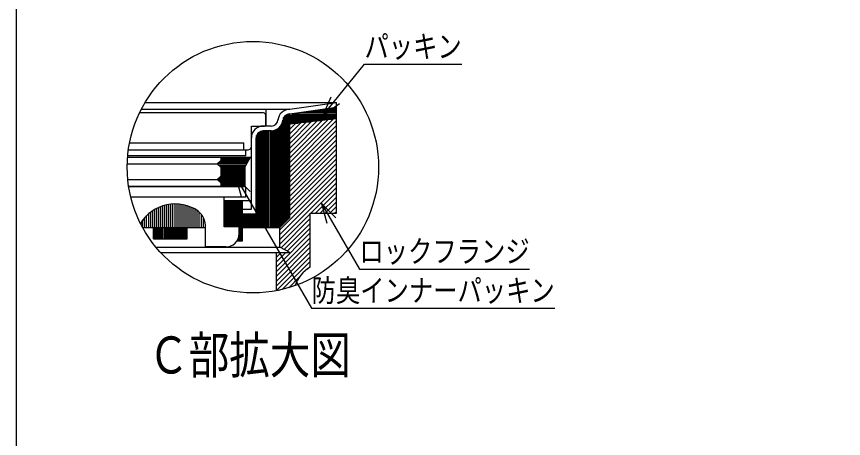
# Model space of a CAD drawing. Units: millimetres, scale not verified. Extents: x -819 to 819, y -558 to 522.
# Drawn here: x -819 to -329.2, y -132.1 to 117.7 of the extents above; entities that cross this region are included whole.
import ezdxf
from ezdxf.enums import TextEntityAlignment as Align

# ---------------------------------------------------------------- set-up
doc = ezdxf.new("R2010")
doc.units = ezdxf.units.MM
doc.header["$LTSCALE"] = 6
for name, color, linetype in [('0-7_枠細線', 5, 'Continuous'), ('0-8_枠中線', 5, 'Continuous'), ('0-A_極細1', 7, 'Continuous'), ('0-D_寸法1', 7, 'Continuous')]:
    doc.layers.add(name, color=color, linetype=linetype)
doc.styles.add('ＭＳ ゴシック', font='')
doc.styles.get('ＭＳ ゴシック').set_extended_font_data('MS Gothic')

msp = doc.modelspace()

# ---------------------------------------------------------------- linework, layer by layer
at = {"layer": '0-8_枠中線'}
msp.add_lwpolyline([(-819, -558), (-819, 522), (819, 522), (819, -558)], close=True, dxfattribs=at)
at = {"layer": '0-A_極細1'}
for p, q in [((-742.847, 66.808), (-629.479, 66.808)), ((-657.163, 62.865), (-629.479, 66.808)), ((-657.163, 60.036), (-629.479, 63.979)), ((-629.479, 64.036), (-629.479, 66.808)), ((-629.479, 3.457), (-629.479, 66.751)), ((-746.052, 60.865), (-673.279, 60.865)), ((-745.051, 62.865), (-657.163, 62.865)), ((-671.279, 53.665), (-671.279, 58.865)), ((-671.079, 52.865), (-671.079, 62.865)), ((-660.047, -4.103), (-660.047, 58.918)), ((-659.247, -3.303), (-659.247, 59.511)), ((-658.447, -2.503), (-658.447, 59.864)), ((-657.647, -1.703), (-657.647, 60.037)), ((-657.163, -1.219), (-657.163, 60.065)), ((-657.163, 59.418), (-629.479, 59.418)), ((-655.888, 60.218), (-629.479, 60.218)), ((-650.272, 61.018), (-629.479, 61.018)), ((-644.655, 61.818), (-629.479, 61.818)), ((-639.038, 62.618), (-629.479, 62.618)), ((-633.421, 63.418), (-629.479, 63.418)), ((-661.647, -5.703), (-661.647, 54.764)), ((-660.847, -4.903), (-660.847, 57.882)), ((-657.163, 58.618), (-629.479, 58.618)), ((-657.163, 57.818), (-629.479, 57.818)), ((-629.479, 57.236), (-657.163, 54.036)), ((-657.163, 57.018), (-631.369, 57.018)), ((-657.163, 31.258), (-631.408, 57.013)), ((-657.163, 34.087), (-634.606, 56.644)), ((-657.163, 36.915), (-637.805, 56.274)), ((-657.163, 56.218), (-638.29, 56.218)), ((-657.163, 28.43), (-629.479, 56.114)), ((-657.163, 39.744), (-641.003, 55.904)), ((-657.163, 42.572), (-644.201, 55.535)), ((-657.163, 55.418), (-645.211, 55.418)), ((-657.163, 45.401), (-647.399, 55.165)), ((-657.163, 48.229), (-650.597, 54.795)), ((-657.163, 54.618), (-652.132, 54.618)), ((-657.163, 51.057), (-653.795, 54.426)), ((-657.163, 53.886), (-656.993, 54.056)), ((-675.247, -7.135), (-675.247, 49.334)), ((-674.447, -7.135), (-674.447, 49.761)), ((-673.647, -7.135), (-673.647, 49.994)), ((-668.114, 52.865), (-672.879, 52.865)), ((-668.114, 50.065), (-672.879, 50.065)), ((-672.847, -7.135), (-672.847, 50.065)), ((-672.047, -7.135), (-672.047, 50.065)), ((-671.247, -7.135), (-671.247, 50.065)), ((-670.447, -7.135), (-670.447, 50.065)), ((-669.647, -7.135), (-669.647, 50.065)), ((-668.847, -7.135), (-668.847, 50.065)), ((-668.047, -7.135), (-668.047, 50.065)), ((-667.247, -7.135), (-667.247, 50.12)), ((-666.447, -7.135), (-666.447, 50.272)), ((-665.647, -7.135), (-665.647, 50.528)), ((-664.847, -7.135), (-664.847, 50.901)), ((-664.047, -7.135), (-664.047, 51.415)), ((-663.247, -7.135), (-663.247, 52.116)), ((-662.447, -6.503), (-662.447, 53.107)), ((-657.163, 25.602), (-629.479, 53.286)), ((-657.163, 22.773), (-629.479, 50.457)), ((-679.879, 3.665), (-679.879, 45.865)), ((-677.079, 0.865), (-677.079, 45.865)), ((-676.847, -7.135), (-676.847, 47.242)), ((-676.047, -7.135), (-676.047, 48.622)), ((-657.163, 19.945), (-629.479, 47.629)), ((-657.163, 17.116), (-629.479, 44.8)), ((-752.046, 42.865), (-684.279, 42.865)), ((-684.279, 38.865), (-684.279, 42.865)), ((-657.163, 14.288), (-629.479, 41.972)), ((-753.201, 34.489), (-680.479, 34.489)), ((-683.079, 35.268), (-753.134, 35.268)), ((-752.719, 38.865), (-681.879, 38.865)), ((-698.079, 34.489), (-698.079, 32.489)), ((-683.679, 28.489), (-680.479, 34.489)), ((-683.079, 35.268), (-683.079, 38.865)), ((-657.163, 11.459), (-629.479, 39.143)), ((-657.163, 8.631), (-629.479, 36.315)), ((-753.414, 30.489), (-700.079, 30.489)), ((-700.079, 30.489), (-698.079, 32.489)), ((-698.079, 28.489), (-700.079, 30.489)), ((-699.95, 30.618), (-682.544, 30.618)), ((-699.408, 29.818), (-682.971, 29.818)), ((-699.15, 31.418), (-682.117, 31.418)), ((-698.35, 32.218), (-681.691, 32.218)), ((-698.079, 33.818), (-680.837, 33.818)), ((-698.079, 33.018), (-681.264, 33.018)), ((-657.163, 5.803), (-629.479, 33.487)), ((-657.163, 2.974), (-629.479, 30.658)), ((-698.608, 29.018), (-683.397, 29.018)), ((-698.079, 28.489), (-698.079, 23.289)), ((-698.079, 28.218), (-683.679, 28.218)), ((-698.079, 27.418), (-683.679, 27.418)), ((-698.079, 26.618), (-683.679, 26.618)), ((-698.079, 25.818), (-683.679, 25.818)), ((-698.079, 25.018), (-683.679, 25.018)), ((-683.679, 28.489), (-683.679, 17.289)), ((-663.079, -8.599), (-629.479, 25.001)), ((-657.163, 0.146), (-629.479, 27.83)), ((-753.087, 21.289), (-700.079, 21.289)), ((-699.808, 21.018), (-683.679, 21.018)), ((-699.55, 21.818), (-683.679, 21.818)), ((-699.008, 20.218), (-683.679, 20.218)), ((-698.75, 22.618), (-683.679, 22.618)), ((-698.079, 24.218), (-683.679, 24.218)), ((-698.079, 23.418), (-683.679, 23.418)), ((-663.079, -11.427), (-629.479, 22.173)), ((-752.586, 17.289), (-683.679, 17.289)), ((-683.079, 16.868), (-752.521, 16.868)), ((-698.208, 19.418), (-683.679, 19.418)), ((-698.079, 19.289), (-698.079, 17.289)), ((-698.079, 18.618), (-683.679, 18.618)), ((-698.079, 17.818), (-683.679, 17.818)), ((-683.079, 10.868), (-683.079, 16.868)), ((-663.079, -14.256), (-629.479, 19.344)), ((-644.759, 1.236), (-629.479, 16.516)), ((-696.079, 10.868), (-751.315, 10.868)), ((-683.079, 10.868), (-696.079, 10.868)), ((-696.079, -6.732), (-696.079, 10.868)), ((-641.931, 1.236), (-629.479, 13.688)), ((-639.102, 1.236), (-629.479, 10.859)), ((-733.531, -7.135), (-733.531, 5.227)), ((-732.331, -7.135), (-732.331, 5.643)), ((-731.131, -7.135), (-731.131, 5.989)), ((-729.931, -7.135), (-729.931, 6.269)), ((-728.731, -7.135), (-728.731, 6.485)), ((-727.531, -7.135), (-727.531, 6.639)), ((-726.331, -7.135), (-726.331, 6.732)), ((-725.131, -7.135), (-725.131, 6.765)), ((-723.931, -7.135), (-723.931, 6.737)), ((-722.731, -7.135), (-722.731, 6.65)), ((-721.531, -7.135), (-721.531, 6.501)), ((-720.331, -7.135), (-720.331, 6.29)), ((-719.131, -7.135), (-719.131, 6.016)), ((-717.931, -7.135), (-717.931, 5.676)), ((-716.731, -7.135), (-716.731, 5.266)), ((-696.079, 8.865), (-679.879, 8.865)), ((-696.047, -6.732), (-696.047, 8.865)), ((-695.247, -6.732), (-695.247, 8.865)), ((-694.447, -6.732), (-694.447, 8.865)), ((-693.647, -6.732), (-693.647, 8.865)), ((-692.847, -6.732), (-692.847, 8.865)), ((-692.047, -6.732), (-692.047, 8.865)), ((-691.247, -6.732), (-691.247, 8.865)), ((-690.447, -6.732), (-690.447, 8.865)), ((-689.647, -6.732), (-689.647, 8.865)), ((-688.847, -6.732), (-688.847, 8.865)), ((-688.047, -6.732), (-688.047, 8.865)), ((-687.247, -6.732), (-687.247, 8.865)), ((-686.447, -15.135), (-686.447, 8.865)), ((-685.647, -15.135), (-685.647, 8.865)), ((-685.079, -15.135), (-685.079, 8.865)), ((-636.274, 1.236), (-629.479, 8.031)), ((-633.445, 1.236), (-629.479, 5.202)), ((-740.731, -7.135), (-740.731, 0.959)), ((-739.531, -7.135), (-739.531, 1.926)), ((-738.331, -7.135), (-738.331, 2.774)), ((-737.131, -7.135), (-737.131, 3.519)), ((-735.931, -7.135), (-735.931, 4.171)), ((-734.731, -7.135), (-734.731, 4.738)), ((-715.531, -7.135), (-715.531, 4.784)), ((-714.331, -7.135), (-714.331, 4.224)), ((-713.131, -7.135), (-713.131, 3.579)), ((-711.931, -7.135), (-711.931, 2.843)), ((-710.731, -7.135), (-710.731, 1.888)), ((-709.531, -7.135), (-709.531, 0.536)), ((-685.079, 3.665), (-679.879, 3.665)), ((-685.079, 0.865), (-677.079, 0.865)), ((-684.847, -7.135), (-684.847, 0.865)), ((-684.047, -7.135), (-684.047, 0.865)), ((-683.247, -7.135), (-683.247, 0.865)), ((-682.447, -7.135), (-682.447, 0.865)), ((-681.647, -7.135), (-681.647, 0.865)), ((-680.847, -7.135), (-680.847, 0.865)), ((-680.047, -7.135), (-680.047, 0.865)), ((-679.247, -7.135), (-679.247, 0.865)), ((-678.447, -7.135), (-678.447, 0.865)), ((-677.647, -7.135), (-677.647, 0.865)), ((-663.079, -17.084), (-645.079, 0.916)), ((-645.079, -30.764), (-645.079, 1.236)), ((-630.617, 1.236), (-629.479, 2.374)), ((-744.331, -7.135), (-744.331, -2.905)), ((-743.131, -7.135), (-743.131, -1.42)), ((-741.931, -7.135), (-741.931, -0.147)), ((-708.331, -7.135), (-708.331, -1.396)), ((-657.163, -1.219), (-663.079, -7.135)), ((-662.334, -19.167), (-645.079, -1.912)), ((-660.498, -20.16), (-645.079, -4.741)), ((-744.343, -7.135), (-707.079, -7.135)), ((-737.934, -13.935), (-737.934, -7.135)), ((-737.647, -13.935), (-737.647, -7.135)), ((-736.847, -13.935), (-736.847, -7.135)), ((-736.047, -13.935), (-736.047, -7.135)), ((-735.247, -13.935), (-735.247, -7.135)), ((-734.447, -13.935), (-734.447, -7.135)), ((-733.647, -13.935), (-733.647, -7.135)), ((-732.847, -13.935), (-732.847, -7.135)), ((-732.047, -13.935), (-732.047, -7.135)), ((-731.247, -13.935), (-731.247, -7.135)), ((-730.447, -13.935), (-730.447, -7.135)), ((-729.647, -13.935), (-729.647, -7.135)), ((-728.847, -13.935), (-728.847, -7.135)), ((-728.047, -13.935), (-728.047, -7.135)), ((-727.247, -13.935), (-727.247, -7.135)), ((-726.447, -13.935), (-726.447, -7.135)), ((-725.647, -13.935), (-725.647, -7.135)), ((-724.847, -13.935), (-724.847, -7.135)), ((-724.047, -13.935), (-724.047, -7.135)), ((-723.247, -13.935), (-723.247, -7.135)), ((-722.447, -13.935), (-722.447, -7.135)), ((-721.647, -13.935), (-721.647, -7.135)), ((-720.847, -13.935), (-720.847, -7.135)), ((-720.047, -13.935), (-720.047, -7.135)), ((-719.247, -13.935), (-719.247, -7.135)), ((-718.447, -13.935), (-718.447, -7.135)), ((-717.934, -13.935), (-717.934, -7.135)), ((-707.131, -7.135), (-707.131, -5.618)), ((-707.079, -18.732), (-707.079, -7.135)), ((-685.079, -7.135), (-663.079, -7.135)), ((-658.663, -21.153), (-645.079, -7.569)), ((-737.934, -13.935), (-717.934, -13.935)), ((-688.047, -15.135), (-688.047, -14.546)), ((-687.247, -15.135), (-687.247, -12.362)), ((-665.079, -30.398), (-645.079, -10.398)), ((-665.079, -33.226), (-645.079, -13.226)), ((-736.492, -18.764), (-663.079, -18.764)), ((-695.079, -18.732), (-707.079, -18.732)), ((-688.4, -15.135), (-685.079, -15.135)), ((-665.079, -36.054), (-645.079, -16.054)), ((-665.079, -38.883), (-645.079, -18.883)), ((-733.704, -21.964), (-657.163, -21.964)), ((-665.079, -41.711), (-645.079, -21.711)), ((-665.079, -44.623), (-665.079, -21.964)), ((-665.079, -27.569), (-659.474, -21.964)), ((-665.079, -24.741), (-662.302, -21.964)), ((-665.079, -44.54), (-645.079, -24.54)), ((-661.582, -43.871), (-645.079, -27.368)), ((-646.662, -31.78), (-645.079, -30.197)), ((-657.713, -42.83), (-651.384, -36.501))]:
    msp.add_line(p, q, dxfattribs=at)
for points in [[(-679.879, 40.865), (-679.879, 52.865), (-672.079, 52.865)], [(-698.079, 19.289), (-700.079, 21.289), (-698.079, 23.289)], [(-645.079, 1.236), (-629.479, 1.236), (-629.479, 3.457)], [(-687.079, -10.732), (-687.079, -6.732), (-696.079, -6.732)], [(-657.163, -21.964), (-663.079, -18.764), (-663.079, -7.135)]]:
    msp.add_lwpolyline(points, dxfattribs=at)
msp.add_circle((-678.979, 28.529), 74.461, dxfattribs=at)
for centre, radius, start, end in [((-673.279, 58.865), 2, 24.05455, 90), ((-673.279, 58.865), 2, 0, 24.05455), ((-657.163, 55.865), 7, 90, 175.84901), ((-657.163, 55.865), 4.2, 90, 175.84901), ((-668.114, 56.865), 4, 270, 356.64911), ((-668.114, 56.865), 6.8, 270, 356.64911), ((-672.879, 45.865), 7, 90, 180), ((-672.879, 45.865), 4.2, 90, 180), ((-672.079, 53.665), 0.8, 270, 360), ((-681.879, 40.865), 2, 270, 360), ((-725.079, -17.235), 24, 55.16629, 148.68485), ((-719.079, -6.732), 12, 358.0749, 50.0295), ((-695.079, -10.732), 8, 270, 360), ((-635.079, -48.084), 20, 120, 161.13979)]:
    msp.add_arc(centre, radius, start, end, dxfattribs=at)
at = {"layer": '0-D_寸法1'}
for p, q in [((-637.453, 59.241), (-632.555, 70.195)), ((-637.453, 59.241), (-627.734, 66.278)), ((-689.097, 22.705), (-680.612, 14.22)), ((-689.097, 22.705), (-685.991, 11.114)), ((-638.277, 6.937), (-629.792, -1.547)), ((-638.277, 6.937), (-635.171, -4.654))]:
    msp.add_line(p, q, dxfattribs=at)
for points in [[(-637.453, 59.241), (-612.903, 89.458), (-555.303, 89.458)], [(-689.097, 22.705), (-644.211, -55.041), (-500.211, -55.041)], [(-638.277, 6.937), (-615.87, -31.87), (-515.07, -31.87)]]:
    msp.add_lwpolyline(points, dxfattribs=at)

# ---------------------------------------------------------------- texts
at = {"layer": '0-7_枠細線', "style": 'ＭＳ ゴシック', "width": 0.8}
msp.add_text('Ｃ部拡大図', height=21.99, dxfattribs=at).set_placement((-740.968, -100.286), align=Align.BOTTOM_LEFT)
at = {"layer": '0-D_寸法1', "style": 'ＭＳ ゴシック', "width": 0.8}
for s, p in [('パッキン', (-612.903, 89.458)), ('ロックフランジ', (-615.87, -31.87)), ('防臭インナーパッキン', (-644.211, -55.041))]:
    msp.add_text(s, height=13.2, dxfattribs=at).set_placement(p, align=Align.BOTTOM_LEFT)

doc.saveas('drawing.dxf')
